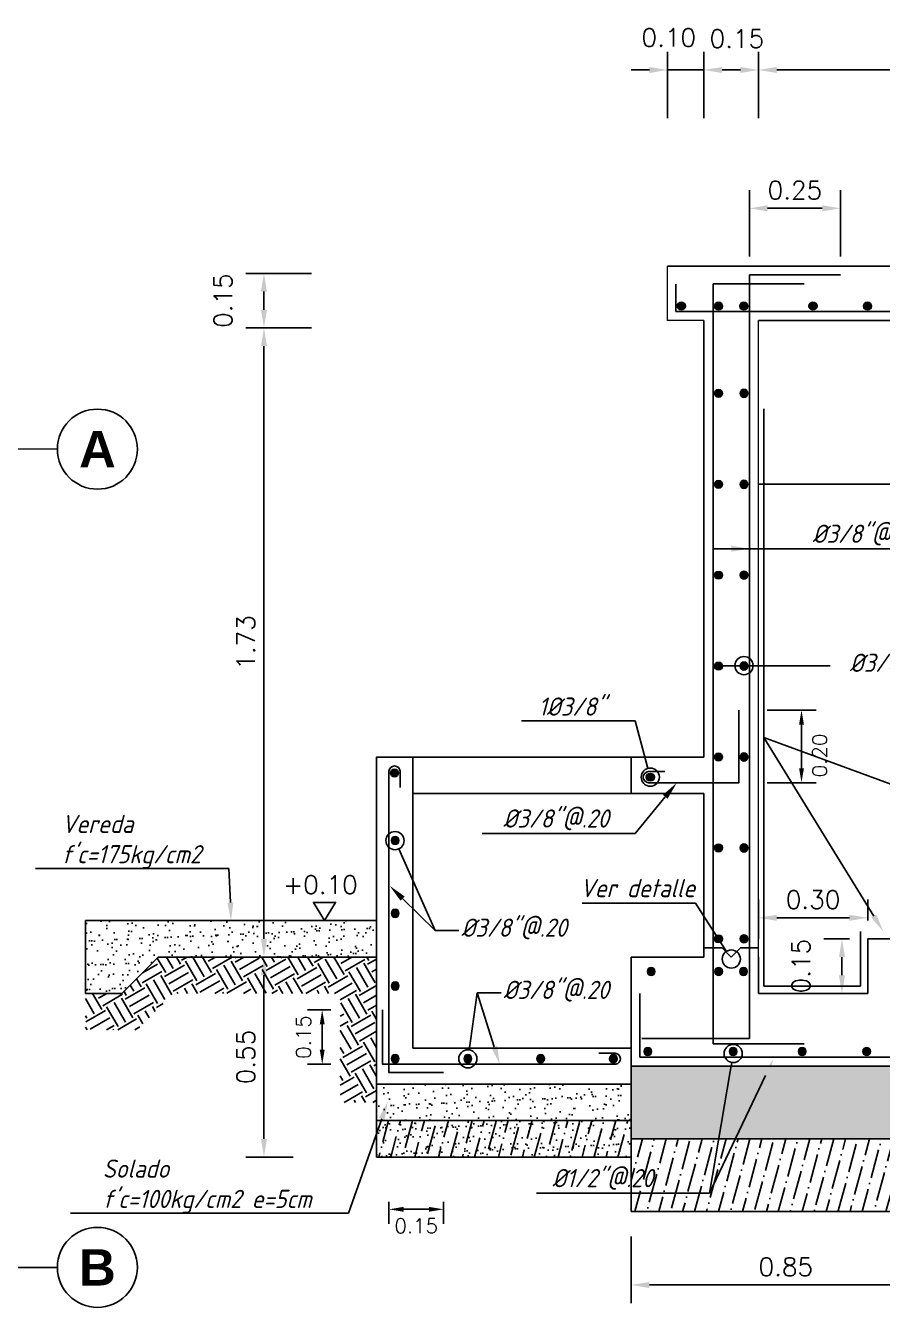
# Model space of a CAD drawing. Header units: metres. Extents: x -90 to 2507, y -28 to 972.
# Drawn here: x -75.897 to -73.542, y -6.727 to -3.203 of the extents above; entities that cross this region are included whole.
import ezdxf
from ezdxf import colors
from ezdxf.entities.mleader import LeaderData, LeaderLine
from ezdxf.enums import TextEntityAlignment as Align
from ezdxf.math import Vec2, Vec3

# ---------------------------------------------------------------- set-up
doc = ezdxf.new("R2010")
doc.units = ezdxf.units.M
for name, pattern in [('CENTER', [50.8, 31.75, -6.35, 6.35, -6.35]), ('CENTER2', [1.125, 0.75, -0.125, 0.125, -0.125]), ('HIDDEN', [9.525, 6.35, -3.175])]:
    doc.linetypes.add(name, pattern=pattern)
for name, color, linetype in [('A-NIVELES', 7, 'Continuous'), ('C-CASCO-01', 1, 'Continuous'), ('C-FIERRO-04', 4, 'Continuous'), ('G-achurado', 9, 'Continuous'), ('G-acotado', 8, 'Continuous'), ('G-ejes', 9, 'CENTER'), ('G-proyecciones', 2, 'HIDDEN'), ('G-textos-titulos', 4, 'Continuous')]:
    doc.layers.add(name, color=color, linetype=linetype)
for name, color, linetype, lineweight in [('C - GENERAL - EJES', 251, 'CENTER2', 5), ('C - SECCIONES - CASCOS', 10, 'Continuous', 15), ('C - SECCIONES - REFUERZOS', 8, 'Continuous', 20)]:
    doc.layers.add(name, color=color, linetype=linetype, lineweight=lineweight)
doc.styles.add('01COTAS', font='romans.shx')
doc.styles.add('100-TITULO', font='arialbd.ttf', dxfattribs={"height": 0.4})
doc.styles.add('PRISMA-TEXTOS-GENERALES', font='isocp.shx', dxfattribs={"oblique": 15})
doc.styles.add('ROMANS', font='romans.shx')
doc.dimstyles.new('DIM-20-PLANTA', dxfattribs={"dimscale": 0.02, "dimtxt": 2, "dimasz": 2, "dimexe": 2, "dimexo": 2, "dimgap": 1, "dimtad": 1, "dimzin": 1, "dimdsep": 46, "dimtxsty": '01COTAS', "dimcen": 25, "dimclrd": 9, "dimclre": 9, "dimclrt": 7, "dimadec": 0, "dimazin": 0, "dimtfac": 1, "dimtmove": 2, "dimatfit": 3, "dimfxl": 1, "dimtolj": 1, "dimtzin": 0, "dimarcsym": 0})
doc.dimstyles.new('DIM-25-PLANTA', dxfattribs={"dimscale": 0.025, "dimtxt": 2, "dimasz": 2, "dimexe": 2, "dimexo": 2, "dimgap": 1, "dimtad": 1, "dimzin": 1, "dimdsep": 46, "dimtxsty": '01COTAS', "dimcen": 25, "dimclrd": 256, "dimclre": 256, "dimclrt": 7, "dimadec": 0, "dimazin": 0, "dimtfac": 1, "dimtmove": 2, "dimatfit": 3, "dimfxl": 1, "dimtolj": 1, "dimtzin": 0, "dimarcsym": 0})

# ---------------------------------------------------------------- blocks, each defined once
blk = doc.blocks.new('*D349')
at = {"layer": 'Defpoints', "color": 0, "transparency": 16777216}
for p in [(-75.242, -5.7639), (-75.1114, -5.7639), (-75.1114, -6.3139)]:
    blk.add_point(p, dxfattribs=at)
at = {"layer": 'G-acotado', "lineweight": -2, "transparency": 16777216}
for p, q in [((-75.1614, -5.7639), (-75.292, -5.7639)), ((-75.242, -6.2639), (-75.242, -5.8139)), ((-75.1614, -6.3139), (-75.292, -6.3139))]:
    blk.add_line(p, q, dxfattribs=at)
at = {"layer": 'G-acotado', "transparency": 16777216}
for points in [[(-75.2504, -5.8139), (-75.2337, -5.8139), (-75.242, -5.7639)], [(-75.2504, -6.2639), (-75.2337, -6.2639), (-75.242, -6.3139)]]:
    blk.add_solid(points, dxfattribs=at)
at = {"layer": 'G-acotado', "color": 7, "transparency": 16777216, "insert": (-75.292, -6.0389), "char_height": 0.05, "attachment_point": 5, "rotation": 90, "style": '01COTAS'}
blk.add_mtext('\\A1;0.55', dxfattribs=at)
blk = doc.blocks.new('*D350')
at = {"layer": 'Defpoints', "color": 0, "transparency": 16777216}
for p in [(-75.242, -4.0339), (-75.0614, -4.0339), (-75.1114, -5.7639)]:
    blk.add_point(p, dxfattribs=at)
at = {"layer": 'G-acotado', "lineweight": -2, "transparency": 16777216}
for p, q in [((-75.1114, -4.0339), (-75.292, -4.0339)), ((-75.242, -5.7139), (-75.242, -4.0839)), ((-75.1614, -5.7639), (-75.292, -5.7639))]:
    blk.add_line(p, q, dxfattribs=at)
at = {"layer": 'G-acotado', "transparency": 16777216}
for points in [[(-75.2504, -4.0839), (-75.2337, -4.0839), (-75.242, -4.0339)], [(-75.2504, -5.7139), (-75.2337, -5.7139), (-75.242, -5.7639)]]:
    blk.add_solid(points, dxfattribs=at)
at = {"layer": 'G-acotado', "color": 7, "transparency": 16777216, "insert": (-75.292, -4.8989), "char_height": 0.05, "attachment_point": 5, "rotation": 90, "style": '01COTAS'}
blk.add_mtext('\\A1;1.73', dxfattribs=at)
blk = doc.blocks.new('*D351')
at = {"layer": 'Defpoints', "color": 0, "transparency": 16777216}
for p in [(-75.242, -3.8839), (-75.0614, -3.8839), (-75.0614, -4.0339)]:
    blk.add_point(p, dxfattribs=at)
at = {"layer": 'G-acotado', "lineweight": -2, "transparency": 16777216}
for p, q in [((-75.1114, -3.8839), (-75.292, -3.8839)), ((-75.242, -3.9839), (-75.242, -3.9339)), ((-75.1114, -4.0339), (-75.292, -4.0339))]:
    blk.add_line(p, q, dxfattribs=at)
at = {"layer": 'G-acotado', "transparency": 16777216}
for points in [[(-75.2504, -3.9339), (-75.2337, -3.9339), (-75.242, -3.8839)], [(-75.2504, -3.9839), (-75.2337, -3.9839), (-75.242, -4.0339)]]:
    blk.add_solid(points, dxfattribs=at)
at = {"layer": 'G-acotado', "color": 7, "transparency": 16777216, "insert": (-75.3545, -3.9589), "char_height": 0.05, "attachment_point": 5, "rotation": 90, "style": '01COTAS'}
blk.add_mtext('\\A1;0.15', dxfattribs=at)
blk = doc.blocks.new('PUNTO FIERRO')
at = {"layer": 'C - SECCIONES - REFUERZOS', "const_width": 0.0125}
blk.add_lwpolyline([(-0.00625, 0, 1), (0.00625, 0, 1)], format="xyb", close=True, dxfattribs=at)
at = {"layer": 'C - SECCIONES - REFUERZOS'}
blk.add_circle((0, 0), 0.0125, dxfattribs=at)
blk = doc.blocks.new('*D359')
at = {"layer": 'Defpoints', "color": 0, "transparency": 16777216}
for p in [(-74.2324, -6.482), (-73.3824, -6.482), (-73.3824, -6.6657)]:
    blk.add_point(p, dxfattribs=at)
at = {"layer": 'G-acotado', "lineweight": -2, "transparency": 16777216}
for p, q in [((-74.2324, -6.532), (-74.2324, -6.7157)), ((-73.3824, -6.532), (-73.3824, -6.7157)), ((-74.1824, -6.6657), (-73.4324, -6.6657))]:
    blk.add_line(p, q, dxfattribs=at)
at = {"layer": 'G-acotado', "transparency": 16777216}
for points in [[(-74.1824, -6.6574), (-74.1824, -6.6741), (-74.2324, -6.6657)], [(-73.4324, -6.6574), (-73.4324, -6.6741), (-73.3824, -6.6657)]]:
    blk.add_solid(points, dxfattribs=at)
at = {"layer": 'G-acotado', "color": 7, "transparency": 16777216, "insert": (-73.8074, -6.6157), "char_height": 0.05, "attachment_point": 5, "style": '01COTAS'}
blk.add_mtext('\\A1;0.85', dxfattribs=at)
blk = doc.blocks.new('_DotBlank')
at = {"color": 0, "linetype": 'ByBlock', "lineweight": -2}
blk.add_line((-0.5, 0), (-1, 0), dxfattribs=at)
blk.add_circle((0, 0), 0.5, dxfattribs=at)
blk = doc.blocks.new('*D565')
at = {"layer": 'Defpoints', "color": 0, "transparency": 16777216}
for p in [(-73.6574, -3.705), (-73.9074, -3.8877), (-73.6574, -3.8877)]:
    blk.add_point(p, dxfattribs=at)
at = {"layer": 'G-acotado', "lineweight": -2, "transparency": 16777216}
for p, q in [((-73.9074, -3.8377), (-73.9074, -3.655)), ((-73.6574, -3.8377), (-73.6574, -3.655)), ((-73.8574, -3.705), (-73.7074, -3.705))]:
    blk.add_line(p, q, dxfattribs=at)
at = {"layer": 'G-acotado', "transparency": 16777216}
for points in [[(-73.8574, -3.6967), (-73.8574, -3.7134), (-73.9074, -3.705)], [(-73.7074, -3.6967), (-73.7074, -3.7134), (-73.6574, -3.705)]]:
    blk.add_solid(points, dxfattribs=at)
at = {"layer": 'G-acotado', "color": 7, "transparency": 16777216, "insert": (-73.7824, -3.655), "char_height": 0.05, "attachment_point": 5, "style": '01COTAS'}
blk.add_mtext('\\A1;0.25', dxfattribs=at)
blk = doc.blocks.new('*D374')
at = {"layer": 'Defpoints', "color": 0, "transparency": 16777216}
for p in [(-71.7824, -3.3246), (-73.8824, -3.5073), (-71.7824, -3.5073)]:
    blk.add_point(p, dxfattribs=at)
at = {"layer": 'G-acotado', "lineweight": -2, "transparency": 16777216}
for p, q in [((-73.8824, -3.4573), (-73.8824, -3.2746)), ((-71.7824, -3.4573), (-71.7824, -3.2746)), ((-73.8324, -3.3246), (-71.8324, -3.3246))]:
    blk.add_line(p, q, dxfattribs=at)
at = {"layer": 'G-acotado', "transparency": 16777216}
for points in [[(-73.8324, -3.3163), (-73.8324, -3.333), (-73.8824, -3.3246)], [(-71.8324, -3.3163), (-71.8324, -3.333), (-71.7824, -3.3246)]]:
    blk.add_solid(points, dxfattribs=at)
at = {"layer": 'G-acotado', "color": 7, "transparency": 16777216, "insert": (-72.8324, -3.2746), "char_height": 0.05, "attachment_point": 5, "style": '01COTAS'}
blk.add_mtext('\\A1;2.10', dxfattribs=at)
blk = doc.blocks.new('*D375')
at = {"layer": 'Defpoints', "color": 0, "transparency": 16777216}
for p in [(-73.8824, -3.3246), (-74.0324, -3.5073), (-73.8824, -3.5073)]:
    blk.add_point(p, dxfattribs=at)
at = {"layer": 'G-acotado', "lineweight": -2, "transparency": 16777216}
for p, q in [((-74.0324, -3.4573), (-74.0324, -3.2746)), ((-73.8824, -3.4573), (-73.8824, -3.2746)), ((-73.9824, -3.3246), (-73.9324, -3.3246))]:
    blk.add_line(p, q, dxfattribs=at)
at = {"layer": 'G-acotado', "transparency": 16777216}
for points in [[(-73.9824, -3.3163), (-73.9824, -3.333), (-74.0324, -3.3246)], [(-73.9324, -3.3163), (-73.9324, -3.333), (-73.8824, -3.3246)]]:
    blk.add_solid(points, dxfattribs=at)
at = {"layer": 'G-acotado', "color": 7, "transparency": 16777216, "insert": (-73.942, -3.2386), "char_height": 0.05, "attachment_point": 5, "style": '01COTAS'}
blk.add_mtext('\\A1;0.15', dxfattribs=at)
blk = doc.blocks.new('*D376')
at = {"layer": 'Defpoints', "color": 0, "transparency": 16777216}
for p in [(-74.0324, -3.3246), (-74.1324, -3.5073), (-74.0324, -3.5073)]:
    blk.add_point(p, dxfattribs=at)
at = {"layer": 'G-acotado', "lineweight": -2, "transparency": 16777216}
for p, q in [((-74.1324, -3.4573), (-74.1324, -3.2746)), ((-74.0324, -3.4573), (-74.0324, -3.2746)), ((-74.1824, -3.3246), (-74.2324, -3.3246)), ((-74.1324, -3.3246), (-74.0324, -3.3246)), ((-73.9824, -3.3246), (-73.9324, -3.3246))]:
    blk.add_line(p, q, dxfattribs=at)
at = {"layer": 'G-acotado', "transparency": 16777216}
for points in [[(-74.1824, -3.3163), (-74.1824, -3.333), (-74.1324, -3.3246)], [(-73.9824, -3.3163), (-73.9824, -3.333), (-74.0324, -3.3246)]]:
    blk.add_solid(points, dxfattribs=at)
at = {"layer": 'G-acotado', "color": 7, "transparency": 16777216, "insert": (-74.1291, -3.2355), "char_height": 0.05, "attachment_point": 5, "style": '01COTAS'}
blk.add_mtext('\\A1;0.10', dxfattribs=at)
blk = doc.blocks.new('ARTIGAL EST E01E35 160414 MUROS REVISADOS$0$PUNTO FIERRO')
at = {"layer": 'C - SECCIONES - REFUERZOS', "const_width": 0.0125}
blk.add_lwpolyline([(-0.00625, 0, 1), (0.00625, 0, 1)], format="xyb", close=True, dxfattribs=at)
at = {"layer": 'C - SECCIONES - REFUERZOS'}
blk.add_circle((0, 0), 0.0125, dxfattribs=at)
blk = doc.blocks.new('REFUERZO')
at = {"layer": 'C - SECCIONES - REFUERZOS'}
blk.add_circle((-120.1774, -135.1279), 0.0112, dxfattribs=at)
at = {"layer": 'C - SECCIONES - REFUERZOS', "xscale": 0.900000000372529, "yscale": 0.900000000372529, "zscale": 0.900000000372529, "rotation": 180}
blk.add_blockref('ARTIGAL EST E01E35 160414 MUROS REVISADOS$0$PUNTO FIERRO', (-120.1774, -135.1279), dxfattribs=at)
blk = doc.blocks.new('*D354')
at = {"layer": 'Defpoints', "color": 0, "transparency": 16777216}
for p in [(-73.6531, -5.7139), (-73.5824, -5.7139), (-73.5824, -5.8639)]:
    blk.add_point(p, dxfattribs=at)
at = {"layer": 'G-acotado', "lineweight": -2, "transparency": 16777216}
for p, q in [((-73.6324, -5.7139), (-73.7031, -5.7139)), ((-73.6531, -5.8139), (-73.6531, -5.7639)), ((-73.6324, -5.8639), (-73.7031, -5.8639))]:
    blk.add_line(p, q, dxfattribs=at)
at = {"layer": 'G-acotado', "transparency": 16777216}
for points in [[(-73.6614, -5.7639), (-73.6447, -5.7639), (-73.6531, -5.7139)], [(-73.6614, -5.8139), (-73.6447, -5.8139), (-73.6531, -5.8639)]]:
    blk.add_solid(points, dxfattribs=at)
at = {"layer": 'G-acotado', "color": 7, "transparency": 16777216, "insert": (-73.7656, -5.7889), "char_height": 0.05, "attachment_point": 5, "rotation": 90, "style": '01COTAS'}
blk.add_mtext('\\A1;0.15', dxfattribs=at)
blk = doc.blocks.new('*D355')
at = {"layer": 'Defpoints', "color": 0, "transparency": 16777216}
for p in [(-73.8824, -5.6561), (-73.5824, -5.7139), (-73.8824, -5.7639)]:
    blk.add_point(p, dxfattribs=at)
at = {"layer": 'G-acotado', "lineweight": -2, "transparency": 16777216}
for p, q in [((-73.8824, -5.7139), (-73.8824, -5.6061)), ((-73.5824, -5.6639), (-73.5824, -5.6061)), ((-73.6324, -5.6561), (-73.8324, -5.6561))]:
    blk.add_line(p, q, dxfattribs=at)
at = {"layer": 'G-acotado', "transparency": 16777216}
for points in [[(-73.8324, -5.6478), (-73.8324, -5.6644), (-73.8824, -5.6561)], [(-73.6324, -5.6478), (-73.6324, -5.6644), (-73.5824, -5.6561)]]:
    blk.add_solid(points, dxfattribs=at)
at = {"layer": 'G-acotado', "color": 7, "transparency": 16777216, "insert": (-73.7324, -5.6061), "char_height": 0.05, "attachment_point": 5, "style": '01COTAS'}
blk.add_mtext('\\A1;0.30', dxfattribs=at)
blk = doc.blocks.new('eje-vertical')
at = {"linetype": 'Continuous'}
blk.add_circle((-4.4, 0), 4.4, dxfattribs=at)
at = {"layer": 'G-textos-titulos', "style": '100-TITULO'}
blk.add_attdef('EJE', text='', height=4, dxfattribs=at).set_placement((-4.4, 0), align=Align.MIDDLE)
blk = doc.blocks.new('NIVEL-CORTE')
at = {"color": 1}
blk.add_line((-4.79, 0), (4.79, 0), dxfattribs=at)
blk.add_lwpolyline([(0, 0), (-1.22, 2.01), (1.22, 2.01), (0, 0)])
at = {"style": 'ROMANS'}
blk.add_attdef('+1.50', text='', height=2, dxfattribs=at).set_placement((-0.45, 2.95), align=Align.CENTER)
blk = doc.blocks.new('*D450')
at = {"color": 9, "lineweight": -2, "transparency": 16777216}
for p, q in [((-75.0583, -5.9089), (-75.1219, -5.9089)), ((-75.0819, -5.9489), (-75.0819, -6.0189)), ((-75.0583, -6.0589), (-75.1219, -6.0589))]:
    blk.add_line(p, q, dxfattribs=at)
at = {"color": 9, "transparency": 16777216}
for points in [[(-75.0886, -5.9489), (-75.0752, -5.9489), (-75.0819, -5.9089)], [(-75.0886, -6.0189), (-75.0752, -6.0189), (-75.0819, -6.0589)]]:
    blk.add_solid(points, dxfattribs=at)
at = {"layer": 'Defpoints', "color": 0, "transparency": 16777216}
for p in [(-75.0183, -5.9089), (-75.0819, -6.0589), (-75.0183, -6.0589)]:
    blk.add_point(p, dxfattribs=at)
at = {"color": 7, "transparency": 16777216, "insert": (-75.1333, -5.9839), "char_height": 0.04, "attachment_point": 5, "rotation": 90, "style": '01COTAS'}
blk.add_mtext('\\A1;0.15', dxfattribs=at)
blk = doc.blocks.new('*D451')
at = {"color": 9, "lineweight": -2, "transparency": 16777216}
for p, q in [((-74.8984, -6.4374), (-74.8984, -6.4977)), ((-74.7484, -6.4374), (-74.7484, -6.4977)), ((-74.8584, -6.4577), (-74.7884, -6.4577))]:
    blk.add_line(p, q, dxfattribs=at)
at = {"color": 9, "transparency": 16777216}
for points in [[(-74.8584, -6.451), (-74.8584, -6.4643), (-74.8984, -6.4577)], [(-74.7884, -6.451), (-74.7884, -6.4643), (-74.7484, -6.4577)]]:
    blk.add_solid(points, dxfattribs=at)
at = {"layer": 'Defpoints', "color": 0, "transparency": 16777216}
for p in [(-74.8984, -6.3974), (-74.7484, -6.3974), (-74.7484, -6.4577)]:
    blk.add_point(p, dxfattribs=at)
at = {"color": 7, "transparency": 16777216, "insert": (-74.8234, -6.5032), "char_height": 0.04, "attachment_point": 5, "style": '01COTAS'}
blk.add_mtext('\\A1;0.15', dxfattribs=at)
blk = doc.blocks.new('*D456')
at = {"color": 9, "lineweight": -2, "transparency": 16777216}
for p, q in [((-73.8591, -5.0847), (-73.7243, -5.0847)), ((-73.7643, -5.1247), (-73.7643, -5.2447)), ((-73.8591, -5.2847), (-73.7243, -5.2847))]:
    blk.add_line(p, q, dxfattribs=at)
at = {"color": 9, "transparency": 16777216}
for points in [[(-73.7709, -5.1247), (-73.7576, -5.1247), (-73.7643, -5.0847)], [(-73.7709, -5.2447), (-73.7576, -5.2447), (-73.7643, -5.2847)]]:
    blk.add_solid(points, dxfattribs=at)
at = {"layer": 'Defpoints', "color": 0, "transparency": 16777216}
for p in [(-73.8991, -5.0847), (-73.8991, -5.2847), (-73.7643, -5.2847)]:
    blk.add_point(p, dxfattribs=at)
at = {"color": 7, "transparency": 16777216, "insert": (-73.7143, -5.2097), "char_height": 0.04, "attachment_point": 5, "rotation": 90, "style": '01COTAS'}
blk.add_mtext('\\A1;0.20', dxfattribs=at)

msp = doc.modelspace()

# ---------------------------------------------------------------- hatches: boundary and pattern name
at = {"layer": 'G-achurado'}
h = msp.add_hatch(dxfattribs=at)
h.set_pattern_fill('AR-SAND', color=256, scale=0.025, angle=45)
h.set_pattern_definition([(82.5, (11.19729, 2.11734), (-0.03517533, 0.032948178), [0, -0.038, 0, -0.0425, 0, -0.040625]), (52.5, (11.19729, 2.11734), (-0.01860344, 0.081174493), [0, -0.0205, 0, -0.03425, 0, -0.013125]), (12.5, (11.175546, 2.095596), (0.054950732, 0.05515081), [0, -0.0125, 0, -0.045, 0, -0.05875]), (2.5, (11.175546, 2.095596), (0.037626054, 0.06865657), [0, -0.00625, 0, -0.0295, 0, -0.03375])])
h.paths.add_polyline_path([(-74.9324, -5.6639), (-75.7324, -5.6639), (-75.7324, -5.8639), (-75.6324, -5.8639), (-75.5324, -5.7639), (-74.9324, -5.7639)])
h = msp.add_hatch(dxfattribs=at)
h.set_pattern_fill('EARTH', color=256, scale=0.25, angle=30)
h.set_pattern_definition([(30, (11.19729, 2.11734), (0.022876588, 0.085376588), [0.0625, -0.0625]), (30, (11.18557, 2.13764), (0.022876588, 0.085376588), [0.0625, -0.0625]), (30, (11.17385, 2.157935), (0.022876588, 0.085376588), [0.0625, -0.0625]), (120, (11.17671, 2.168607), (-0.085376588, 0.022876588), [0.0625, -0.0625]), (120, (11.19701, 2.180325), (-0.085376588, 0.022876588), [0.0625, -0.0625]), (120, (11.217306, 2.192044), (-0.085376588, 0.022876588), [0.0625, -0.0625])])
h.paths.add_polyline_path([(-74.9324, -6.1639), (-74.9324, -5.7639), (-75.5324, -5.7639), (-75.6324, -5.8639), (-75.7324, -5.8639), (-75.7324, -5.9639), (-75.591, -5.9639), (-75.491, -5.8639), (-75.0324, -5.8639), (-75.0324, -6.1639)])
h = msp.add_hatch(dxfattribs=at)
h.set_pattern_fill('AR-SAND', color=256, scale=0.025, angle=45)
h.set_pattern_definition([(82.5, (11.226564, 2.26734), (-0.03517533, 0.032948178), [0, -0.038, 0, -0.0425, 0, -0.040625]), (52.5, (11.226564, 2.26734), (-0.01860344, 0.081174493), [0, -0.0205, 0, -0.03425, 0, -0.013125]), (12.5, (11.20482, 2.245596), (0.054950732, 0.05515081), [0, -0.0125, 0, -0.045, 0, -0.05875]), (2.5, (11.20482, 2.245596), (0.037626054, 0.06865657), [0, -0.00625, 0, -0.0295, 0, -0.03375])])
h.paths.add_polyline_path([(-71.4324, -6.0639), (-71.9117, -6.0639), (-72.1118, -5.8639), (-73.2034, -5.8639), (-73.4032, -6.0639), (-74.2324, -6.0639), (-74.2325, -6.2639), (-73.3823, -6.2639), (-73.1826, -6.0639), (-72.1325, -6.0639), (-71.9324, -6.2639), (-71.4324, -6.2639)])
h = msp.add_hatch(dxfattribs=at)
h.set_pattern_fill('ANSI36', color=256, scale=0.01, angle=30)
h.set_pattern_definition([(75, (0, -0.2), (-0.016287512, 0.061886758), [0.079375, -0.015875, 0, -0.015875])])
h.paths.add_polyline_path([(-71.4324, -6.2639), (-71.9324, -6.2639), (-72.1325, -6.0639), (-73.1826, -6.0639), (-73.3824, -6.2639), (-74.2324, -6.2639), (-74.2326, -6.4639), (-73.3824, -6.4639), (-73.1826, -6.2639), (-72.1325, -6.2639), (-71.9324, -6.4639), (-71.4324, -6.4639)])
h = msp.add_hatch(dxfattribs=at)
h.set_pattern_fill('AR-SAND', color=256, scale=0.025, angle=45)
h.set_pattern_definition([(82.5, (0, 0), (-0.03517533, 0.032948178), [0, -0.038, 0, -0.0425, 0, -0.040625]), (52.5, (0, 0), (-0.01860344, 0.081174493), [0, -0.0205, 0, -0.03425, 0, -0.013125]), (12.5, (-0.021744, -0.021744), (0.054950732, 0.05515081), [0, -0.0125, 0, -0.045, 0, -0.05875]), (2.5, (-0.021744, -0.021744), (0.037626054, 0.06865657), [0, -0.00625, 0, -0.0295, 0, -0.03375])])
h.paths.add_polyline_path([(-74.9324, -6.1139), (-74.2324, -6.1139), (-74.2323, -6.3139), (-74.9323, -6.3139)])
h = msp.add_hatch(dxfattribs=at)
h.set_pattern_fill('ANSI36', color=256, scale=0.01, angle=30)
h.paths.add_polyline_path([(-74.9323, -6.2139), (-74.2323, -6.2139), (-74.2323, -6.3139), (-74.9323, -6.3139)])

# ---------------------------------------------------------------- linework, layer by layer
at = {"layer": 'C - GENERAL - EJES', "ltscale": 0.75}
msp.add_line((-75.8098, -4.3673), (-80.4379, -4.3673), dxfattribs=at)
at = {"layer": 'C - SECCIONES - CASCOS'}
for points in [[(-74.0324, -4.0139), (-74.1324, -4.0139), (-74.1324, -3.8639), (-74.1324, -3.8639)], [(-73.8824, -5.7639), (-73.8824, -5.7639), (-73.8824, -4.0139)]]:
    msp.add_lwpolyline(points, dxfattribs=at)
at = {"layer": 'C-CASCO-01'}
for p, q in [((-74.1324, -3.8639), (-71.5324, -3.8639)), ((-74.0324, -4.0139), (-74.0324, -5.2139)), ((-71.7824, -4.0139), (-73.8824, -4.0139)), ((-73.8824, -4.4639), (-73.2271, -4.4639)), ((-74.0324, -5.3139), (-74.0324, -5.7639)), ((-74.2324, -5.7639), (-74.2324, -6.4639)), ((-74.2324, -5.7639), (-74.0324, -5.7639))]:
    msp.add_line(p, q, dxfattribs=at)
for points in [[(-71.7824, -4.0139), (-71.7824, -4.0139), (-71.7824, -5.7139), (-73.5824, -5.7139), (-73.5824, -5.8639), (-73.8824, -5.8639), (-73.8824, -5.7639)], [(-74.2326, -6.1139), (-74.9324, -6.1139), (-74.9324, -5.2139), (-74.8324, -5.2139), (-74.8324, -6.0142), (-74.2326, -6.0142)], [(-74.0324, -5.2139), (-74.2324, -5.2139), (-74.2324, -5.3139), (-74.0324, -5.3139)], [(-71.4324, -6.0639), (-71.9117, -6.0639), (-72.1118, -5.8639), (-73.2034, -5.8639), (-73.4032, -6.0639), (-74.2324, -6.0639)], [(-71.4324, -6.2639), (-71.9324, -6.2639), (-72.1325, -6.0639), (-73.1826, -6.0639), (-73.3824, -6.2639), (-74.2324, -6.2639)], [(-71.4324, -6.4639), (-71.9324, -6.4639), (-72.1325, -6.2639), (-73.1826, -6.2639), (-73.3824, -6.4639), (-74.2324, -6.4639)]]:
    msp.add_lwpolyline(points, dxfattribs=at)
for points in [[(-74.9324, -5.6639), (-75.7324, -5.6639), (-75.7324, -5.8639), (-75.6324, -5.8639), (-75.5324, -5.7639), (-74.9324, -5.7639)], [(-74.9324, -6.1139), (-74.2324, -6.1139), (-74.2323, -6.3139), (-74.9323, -6.3139)], [(-74.9323, -6.2139), (-74.2323, -6.2139), (-74.2323, -6.3139), (-74.9323, -6.3139)]]:
    msp.add_lwpolyline(points, close=True, dxfattribs=at)
at = {"layer": 'C-FIERRO-04'}
for p, q in [((-73.9074, -3.8877), (-73.6574, -3.8877)), ((-74.1094, -3.9139), (-74.1094, -3.9889)), ((-74.0074, -3.9127), (-74.0074, -6.0025)), ((-74.0074, -3.9127), (-73.7574, -3.9127)), ((-74.1094, -3.9889), (-71.5554, -3.9889)), ((-74.2084, -6.0389), (-74.2084, -5.864)), ((-74.0074, -6.0025), (-73.7574, -6.0025))]:
    msp.add_line(p, q, dxfattribs=at)
for points in [[(-74.2032, -5.9878), (-73.9074, -5.9878), (-73.9074, -3.8877)], [(-74.1852, -5.2847), (-73.9363, -5.2847), (-73.9363, -5.0847)], [(-74.1852, -5.2847), (-73.9363, -5.2847), (-73.9363, -5.0847)], [(-74.8984, -5.2529), (-74.8984, -6.0811), (-74.7484, -6.0811)], [(-74.8678, -5.2978), (-74.8678, -5.2529)], [(-74.1403, -5.254), (-74.1852, -5.254)], [(-74.1403, -5.254), (-74.1852, -5.254)], [(-72.9599, -5.7278), (-73.1096, -5.7278), (-73.4208, -6.0389), (-74.2084, -6.0389)], [(-74.9159, -5.9089), (-74.9159, -6.0589), (-74.2748, -6.0589)], [(-74.3212, -6.0284), (-74.2763, -6.0284)]]:
    msp.add_lwpolyline(points, dxfattribs=at)
for centre, start, end in [((-74.8831, -5.254), 3.9205, 176.0795), ((-74.1841, -5.2693), 93.9205, 266.0795), ((-74.1841, -5.2693), 93.9205, 266.0795), ((-74.2774, -6.0437), 279.3727, 86.0795)]:
    msp.add_arc(centre, 0.0154, start, end, dxfattribs=at)
at = {"layer": 'G-acotado'}
msp.add_line((-75.8098, -6.6173), (-80.4379, -6.6173), dxfattribs=at)
at = {"layer": 'G-proyecciones', "linetype": 'HIDDEN', "ltscale": 0.25}
for p, q in [((-74.8324, -5.2139), (-74.2324, -5.2139)), ((-74.2324, -5.3139), (-74.8324, -5.3139))]:
    msp.add_line(p, q, dxfattribs=at)
for points in [[(-71.8024, -4.0139), (-71.8024, -5.6939), (-73.6024, -5.6939), (-73.6024, -5.8439), (-73.8674, -5.8439), (-73.8674, -4.0139)], [(-74.0324, -5.7389), (-73.9824, -5.7389), (-73.9574, -5.7639), (-73.9574, -5.7639), (-73.9324, -5.7389), (-73.8824, -5.7389)]]:
    msp.add_lwpolyline(points, dxfattribs=at)

# ---------------------------------------------------------------- block references
at = {"layer": 'A-NIVELES', "xscale": 0.025, "yscale": 0.025, "zscale": 0.025}
msp.add_blockref('NIVEL-CORTE', (-75.0757, -5.6639), dxfattribs=at).add_auto_attribs({'+1.50': '+0.10'})
at = {"layer": 'C - SECCIONES - REFUERZOS', "yscale": 0.900000000372529, "zscale": 0.900000000372529}
for p, xscale, rotation in [((-74.0948, -3.9739), 0.900000000372529, 90.00000000000001), ((-73.9924, -3.9739), 0.900000000372529, 90.00000000000001), ((-73.9228, -3.9739), 0.900000000372529, 90.00000000000001), ((-73.7328, -3.9739), 0.900000000372529, 90.00000000000001), ((-73.5828, -3.9739), 0.900000000372529, 90.00000000000001), ((-73.9924, -4.2139), 0.900000000372529, 90.00000000000001), ((-73.9224, -4.2139), -0.900000000372529, 270), ((-73.9924, -4.4639), 0.900000000372529, 90.00000000000001), ((-73.9224, -4.4639), -0.900000000372529, 270), ((-73.9924, -4.7139), 0.900000000372529, 90.00000000000001), ((-73.9224, -4.7139), -0.900000000372529, 270), ((-73.9924, -4.9639), 0.900000000372529, 90.00000000000001), ((-73.9224, -4.9639), -0.900000000372529, 270), ((-73.9224, -5.2139), -0.900000000372529, 270), ((-74.1801, -5.2693), 0.900000000372529, 90.00000000000001), ((-74.1801, -5.2693), 0.900000000372529, 90.00000000000001), ((-73.9924, -5.4639), 0.900000000372529, 90.00000000000001), ((-73.9224, -5.4639), -0.900000000372529, 270), ((-73.9924, -5.7139), 0.900000000372529, 90.00000000000001), ((-73.9224, -5.7139), -0.900000000372529, 270), ((-74.2814, -6.0437), -0.900000000372529, 270)]:
    msp.add_blockref('PUNTO FIERRO', p, dxfattribs=dict(at, xscale=xscale, rotation=rotation))
at = {"layer": 'C - SECCIONES - REFUERZOS', "xscale": 0.900000000372529, "yscale": 0.900000000372529, "zscale": 0.900000000372529}
msp.add_blockref('PUNTO FIERRO', (-74.8831, -5.258), dxfattribs=at)
at = {"layer": 'C - SECCIONES - REFUERZOS', "xscale": -1}
for p in [(-195.0588, 129.6843), (-195.0588, 129.4843), (-194.3551, 129.3243), (-194.1695, 129.3243), (-194.1013, 129.3243), (-195.0588, 129.2843), (-194.364, 129.1042), (-194.1294, 129.1042), (-193.94, 129.1042), (-193.7625, 129.1042), (-195.0588, 129.0843), (-194.8588, 129.0843), (-194.6588, 129.0843), (-194.4588, 129.0843)]:
    msp.add_blockref('REFUERZO', p, dxfattribs=at)
at = {"layer": 'C-CASCO-01', "xscale": 0.900000000372529, "yscale": 0.900000000372529, "zscale": 0.900000000372529, "rotation": 90.00000000000001}
msp.add_blockref('PUNTO FIERRO', (-73.9924, -5.2139), dxfattribs=at)
at = {"layer": 'G-ejes'}
ref = msp.add_blockref('eje-vertical', (-75.5898, -4.3673), dxfattribs=dict(at, xscale=0.02500000000009095, yscale=0.02500000000009095, zscale=0.02500000000009095))
ref.add_attrib('EJE', 'A', dxfattribs={"layer": '0', "color": 4, "height": 0.1, "style": '100-TITULO'}).set_placement((-75.6998, -4.3673), align=Align.MIDDLE)
ref = msp.add_blockref('eje-vertical', (-75.5898, -6.6173), dxfattribs=dict(at, xscale=0.02500000000009095, yscale=0.02500000000009095, zscale=0.02500000000009095))
ref.add_attrib('EJE', 'B', dxfattribs={"layer": '0', "color": 4, "height": 0.1, "style": '100-TITULO'}).set_placement((-75.6998, -6.6173), align=Align.MIDDLE)

# ---------------------------------------------------------------- texts
at = {"layer": 'G-acotado', "char_height": 0.05, "attachment_point": 1, "style": 'PRISMA-TEXTOS-GENERALES'}
for s, insert in [('\\A1;{\\C1;1%%C3/8"}', (-74.4874, -5.0502)), ('\\A1;{\\C1;Ver detalle}', (-74.3731, -5.5494))]:
    msp.add_mtext(s, dxfattribs=dict(at, insert=insert))

# ---------------------------------------------------------------- dimensions: what is measured, and where the dimension line sits
for base, p1, p2, picture, middle in [((-73.7643, -5.2847), (-73.8991, -5.0847), (-73.8991, -5.2847), '*D456', (-73.7143, -5.2097)), ((-75.0819, -6.0589), (-75.0183, -5.9089), (-75.0183, -6.0589), '*D450', (-75.1333, -5.9839))]:
    dim = msp.add_linear_dim(base=base, p1=p1, p2=p2, angle=90, dimstyle='DIM-20-PLANTA')
    dim.commit()
    dim.dimension.update_dxf_attribs({"geometry": picture, "text_midpoint": middle, "dimtype": 160})
dim = msp.add_linear_dim(base=(-74.7484, -6.4577), p1=(-74.8984, -6.3974), p2=(-74.7484, -6.3974), dimstyle='DIM-20-PLANTA')
dim.commit()
dim.dimension.update_dxf_attribs({"geometry": '*D451', "text_midpoint": (-74.8234, -6.5032), "dimtype": 160})
at = {"layer": 'G-acotado'}
for base, p1, p2, picture, middle in [((-74.0324, -3.3246), (-74.1324, -3.5073), (-74.0324, -3.5073), '*D376', (-74.1291, -3.2355)), ((-73.8824, -3.3246), (-74.0324, -3.5073), (-73.8824, -3.5073), '*D375', (-73.942, -3.2386))]:
    dim = msp.add_linear_dim(base=base, p1=p1, p2=p2, dimstyle='DIM-25-PLANTA', dxfattribs=at)
    dim.commit()
    dim.dimension.update_dxf_attribs({"geometry": picture, "text_midpoint": middle, "dimtype": 160})
for base, p1, p2, picture, middle in [((-71.7824, -3.3246), (-73.8824, -3.5073), (-71.7824, -3.5073), '*D374', (-72.8324, -3.2746)), ((-73.6574, -3.705), (-73.9074, -3.8877), (-73.6574, -3.8877), '*D565', (-73.7824, -3.655)), ((-73.8824, -5.6561), (-73.5824, -5.7139), (-73.8824, -5.7639), '*D355', (-73.7324, -5.6061)), ((-73.3824, -6.6657), (-74.2324, -6.482), (-73.3824, -6.482), '*D359', (-73.8074, -6.6157))]:
    dim = msp.add_linear_dim(base=base, p1=p1, p2=p2, dimstyle='DIM-25-PLANTA', dxfattribs=at)
    dim.commit()
    dim.dimension.update_dxf_attribs({"geometry": picture, "text_midpoint": middle})
for base, p1, p2, picture, middle in [((-75.242, -3.8839), (-75.0614, -4.0339), (-75.0614, -3.8839), '*D351', (-75.3545, -3.9589)), ((-75.242, -4.0339), (-75.1114, -5.7639), (-75.0614, -4.0339), '*D350', (-75.292, -4.8989)), ((-73.6531, -5.7139), (-73.5824, -5.8639), (-73.5824, -5.7139), '*D354', (-73.7656, -5.7889)), ((-75.242, -5.7639), (-75.1114, -6.3139), (-75.1114, -5.7639), '*D349', (-75.292, -6.0389))]:
    dim = msp.add_linear_dim(base=base, p1=p1, p2=p2, angle=90, dimstyle='DIM-25-PLANTA', dxfattribs=at)
    dim.commit()
    dim.dimension.update_dxf_attribs({"geometry": picture, "text_midpoint": middle})

# ---------------------------------------------------------------- leaders
ml = msp.add_multileader_mtext('Standard', dxfattribs=at)
ml.set_content('\\A1;{\\C1;%%C3/8"@.25}', color=256, style='PRISMA-TEXTOS-GENERALES')
ml.set_leader_properties(color=256, linetype='ByLayer', lineweight=-1)
ml.build(insert=Vec2(0, 0))
ml.multileader.update_dxf_attribs({"text_left_attachment_type": 5, "text_right_attachment_type": 5, "dogleg_length": 0.05, "arrow_head_size": 0.05})
ctx = ml.context
ctx.base_point, ctx.char_height, ctx.arrow_head_size, ctx.landing_gap_size, ctx.plane_origin = Vec3(-73.7677, -4.6411), 0.05, 0.05, 0.0333, Vec3(-73.9239, -4.7221)
ctx.left_attachment, ctx.right_attachment = 5, 5
notes = []
notes.append((ctx, [(0, (1, 1, 0), (-73.7844, -4.6411), (1, 0), 0.0167, [(1, [(-73.9074, -4.6411), (-74.0074, -4.6411)], 0, [])])]))
ctx.mtext.insert, ctx.mtext.flow_direction = Vec3(-73.7344, -4.575), 5
ml = msp.add_multileader_mtext('Standard', dxfattribs=at)
ml.set_content('\\A1;{\\C1;%%C3/8"@.25}', color=256, style='PRISMA-TEXTOS-GENERALES')
ml.set_leader_properties(color=256, linetype='ByLayer', lineweight=-1)
ml.set_arrow_properties(name='DOTBLANK')
ml.build(insert=Vec2(0, 0))
ml.multileader.update_dxf_attribs({"text_right_attachment_type": 5, "dogleg_length": 0.098, "arrow_head_size": 0.05})
ctx = ml.context
ctx.base_point, ctx.char_height, ctx.arrow_head_size, ctx.landing_gap_size, ctx.plane_origin = Vec3(-73.6855, -4.9629), 0.05, 0.05, 0.0333, Vec3(-73.923, -5.5899)
ctx.right_attachment, ctx.text_align_type = 5, 2
notes.append((ctx, [(0, (1, 1, 0), (-73.7835, -4.9629), (1, 0), 0.098, [(1, [(-73.9224, -4.9625), (-73.9916, -4.9629)], 0, [])])]))
ctx.mtext.insert, ctx.mtext.alignment, ctx.mtext.flow_direction = Vec3(-73.3396, -4.9298), 3, 5
ml = msp.add_multileader_mtext('Standard', dxfattribs=at)
ml.set_content('{\\C1; }', color=256, style='PRISMA-TEXTOS-GENERALES')
ml.set_leader_properties(color=256, linetype='ByLayer', lineweight=-1)
ml.set_arrow_properties(name='DOTBLANK')
ml.build(insert=Vec2(0, 0))
ml.multileader.update_dxf_attribs({"text_left_attachment_type": 5, "text_right_attachment_type": 5, "dogleg_length": 0.0167, "arrow_head_size": 0.05})
ctx = ml.context
ctx.base_point, ctx.char_height, ctx.arrow_head_size, ctx.landing_gap_size, ctx.plane_origin = Vec3(-74.572, -5.1145), 0.05, 0.05, 0.0333, Vec3(-75.2506, -3.7521)
ctx.left_attachment, ctx.right_attachment, ctx.text_align_type = 5, 5, 2
notes.append((ctx, [(0, (1, 1, 0), (-74.222, -5.1145), (-1, 0), 0.2633, [(0, [(-74.1801, -5.2693)], 0, [])])]))
ctx.mtext.insert, ctx.mtext.alignment, ctx.mtext.flow_direction = Vec3(-74.5187, -5.0645), 3, 5
ml = msp.add_multileader_mtext('Standard', dxfattribs=at)
ml.set_content('{\\C1;Impermeabilizar paredes\\Py fondo de cisterna con\\PSika ó similar}', color=256, style='PRISMA-TEXTOS-GENERALES')
ml.set_leader_properties(color=256, linetype='ByLayer', lineweight=-1)
ml.build(insert=Vec2(0, 0))
ml.multileader.update_dxf_attribs({"text_left_attachment_type": 5, "text_right_attachment_type": 5, "dogleg_length": 0.05, "arrow_head_size": 0.05})
ctx = ml.context
ctx.base_point, ctx.char_height, ctx.arrow_head_size, ctx.landing_gap_size, ctx.plane_origin = Vec3(-73.4471, -5.309), 0.05, 0.05, 0.0333, Vec3(-73.6075, -6.8599)
ctx.left_attachment, ctx.right_attachment = 5, 5
notes.append((ctx, [(0, (1, 1, 0), (-73.4637, -5.309), (1, 0), 0.0167, [(1, [(-73.5393, -5.6939), (-73.8674, -5.1602)], 0, [])])]))
ctx.mtext.insert, ctx.mtext.flow_direction = Vec3(-73.4137, -5.0798), 5
ml = msp.add_multileader_mtext('Standard', dxfattribs=at)
ml.set_content('\\A1;{\\C1;%%C3/8"@.20}', color=256, style='PRISMA-TEXTOS-GENERALES')
ml.set_leader_properties(color=256, linetype='ByLayer', lineweight=-1)
ml.build(insert=Vec2(0, 0))
ml.multileader.update_dxf_attribs({"text_right_attachment_type": 5, "dogleg_length": 0.0167, "arrow_head_size": 0.05})
ctx = ml.context
ctx.base_point, ctx.char_height, ctx.arrow_head_size, ctx.landing_gap_size, ctx.plane_origin = Vec3(-74.6183, -5.3911), 0.05, 0.05, 0.01, Vec3(-75.1198, -6.7866)
ctx.right_attachment, ctx.text_align_type = 5, 2
notes.append((ctx, [(0, (1, 1, 0), (-74.222, -5.4242), (-1, 0), 0.0619, [(0, [(-74.107, -5.2847)], 0, [])])]))
ctx.mtext.insert, ctx.mtext.alignment, ctx.mtext.flow_direction = Vec3(-74.2939, -5.358), 3, 5
ml = msp.add_multileader_mtext('Standard', dxfattribs=at)
ml.set_content('\\A1;{\\C1;%%C3/8"@.20}', color=256, style='PRISMA-TEXTOS-GENERALES')
ml.set_leader_properties(color=256, linetype='ByLayer', lineweight=-1)
ml.build(insert=Vec2(0, 0))
ml.multileader.update_dxf_attribs({"text_right_attachment_type": 5, "dogleg_length": 0.0167, "arrow_head_size": 0.05})
ctx = ml.context
ctx.base_point, ctx.char_height, ctx.arrow_head_size, ctx.landing_gap_size, ctx.plane_origin = Vec3(-74.6183, -5.3911), 0.05, 0.05, 0.01, Vec3(-75.1198, -6.7866)
ctx.right_attachment, ctx.text_align_type = 5, 2
notes.append((ctx, [(0, (1, 1, 0), (-74.222, -5.4242), (-1, 0), 0.0619, [(0, [(-74.107, -5.2847)], 0, [])])]))
ctx.mtext.insert, ctx.mtext.alignment, ctx.mtext.flow_direction = Vec3(-74.2939, -5.358), 3, 5
ml = msp.add_multileader_mtext('Standard', dxfattribs=at)
ml.set_content("\\A1;{\\C1;Vereda \\Pf'c=175kg/cm2 }", color=256, style='PRISMA-TEXTOS-GENERALES')
ml.set_leader_properties(color=256, linetype='ByLayer', lineweight=-1)
ml.build(insert=Vec2(0, 0))
ml.multileader.update_dxf_attribs({"text_right_attachment_type": 5, "dogleg_length": 0.0167, "arrow_head_size": 0.05})
ctx = ml.context
ctx.base_point, ctx.char_height, ctx.arrow_head_size, ctx.landing_gap_size, ctx.plane_origin = Vec3(-75.8315, -5.405), 0.05, 0.05, 0.0333, Vec3(-75.5584, -4.1744)
ctx.right_attachment = 5
notes.append((ctx, [(0, (1, 1, 0), (-75.3382, -5.5205), (-1, 0), 0.0125, [(0, [(-75.3324, -5.6639)], 0, [])])]))
ctx.mtext.insert, ctx.mtext.flow_direction = Vec3(-75.7982, -5.3728), 5
ml = msp.add_multileader_mtext('Standard', dxfattribs=at)
ml.set_content('{\\C1; }', color=256, style='PRISMA-TEXTOS-GENERALES')
ml.set_leader_properties(color=256, linetype='ByLayer', lineweight=-1)
ml.set_arrow_properties(name='DOTBLANK')
ml.build(insert=Vec2(0, 0))
ml.multileader.update_dxf_attribs({"text_left_attachment_type": 5, "text_right_attachment_type": 5, "dogleg_length": 0.0167, "arrow_head_size": 0.05})
ctx = ml.context
ctx.base_point, ctx.char_height, ctx.arrow_head_size, ctx.landing_gap_size, ctx.plane_origin = Vec3(-74.7549, -5.6913), 0.05, 0.05, 0.0333, Vec3(-73.7392, -6.9346)
ctx.left_attachment, ctx.right_attachment = 5, 5
notes.append((ctx, [(0, (1, 1, 0), (-74.7715, -5.6913), (1, 0), 0.0167, [(0, [(-74.8817, -5.4437)], 0, [])])]))
ctx.mtext.insert, ctx.mtext.flow_direction = Vec3(-74.7215, -5.6413), 5
ml = msp.add_multileader_mtext('Standard', dxfattribs=at)
ml.set_content('\\A1;{\\C1;%%C3/8"@.20}', color=256, style='PRISMA-TEXTOS-GENERALES')
ml.set_leader_properties(color=256, linetype='ByLayer', lineweight=-1)
ml.build(insert=Vec2(0, 0))
ml.multileader.update_dxf_attribs({"text_right_attachment_type": 5, "dogleg_length": 0.0167, "arrow_head_size": 0.05})
ctx = ml.context
ctx.base_point, ctx.char_height, ctx.arrow_head_size, ctx.landing_gap_size, ctx.plane_origin = Vec3(-74.7097, -5.6913), 0.05, 0.05, 0.01, Vec3(-73.87, -6.9346)
ctx.right_attachment = 5
notes.append((ctx, [(0, (1, 1, 0), (-74.7715, -5.6913), (1, 0), 0.0619, [(0, [(-74.8963, -5.5682)], 0, [])])]))
ctx.mtext.insert, ctx.mtext.flow_direction = Vec3(-74.6997, -5.6582), 5
ml = msp.add_multileader_mtext('Standard', dxfattribs=at)
ml.set_content('{\\C1; }', color=256, style='PRISMA-TEXTOS-GENERALES')
ml.set_leader_properties(color=256, linetype='ByLayer', lineweight=-1)
ml.set_arrow_properties(name='DOTBLANK')
ml.build(insert=Vec2(0, 0))
ml.multileader.update_dxf_attribs({"text_left_attachment_type": 5, "text_right_attachment_type": 5, "dogleg_length": 0.0167, "arrow_head_size": 0.05})
ctx = ml.context
ctx.base_point, ctx.char_height, ctx.arrow_head_size, ctx.landing_gap_size, ctx.plane_origin = Vec3(-74.4054, -5.6155), 0.05, 0.05, 0.0333, Vec3(-75.0279, -4.2522)
ctx.left_attachment, ctx.right_attachment, ctx.text_align_type = 5, 5, 2
notes.append((ctx, [(0, (1, 1, 0), (-74.0554, -5.6155), (-1, 0), 0.2633, [(0, [(-73.9574, -5.7695)], 0, [])])]))
ctx.mtext.insert, ctx.mtext.alignment, ctx.mtext.flow_direction = Vec3(-74.3521, -5.5655), 3, 5
ml = msp.add_multileader_mtext('Standard', dxfattribs=at)
ml.set_content('{\\C1; }', color=256, style='PRISMA-TEXTOS-GENERALES')
ml.set_leader_properties(color=256, linetype='ByLayer', lineweight=-1)
ml.set_arrow_properties(name='DOTBLANK')
ml.build(insert=Vec2(0, 0))
ml.multileader.update_dxf_attribs({"text_left_attachment_type": 5, "text_right_attachment_type": 5, "dogleg_length": 0.0167, "arrow_head_size": 0.05})
ctx = ml.context
ctx.base_point, ctx.char_height, ctx.arrow_head_size, ctx.landing_gap_size, ctx.plane_origin = Vec3(-74.6391, -5.8623), 0.05, 0.05, 0.0333, Vec3(-73.6272, -7.2247)
ctx.left_attachment, ctx.right_attachment = 5, 5
notes.append((ctx, [(0, (1, 1, 0), (-74.6558, -5.8623), (1, 0), 0.0167, [(0, [(-74.6814, -6.0437)], 0, [])])]))
ctx.mtext.insert, ctx.mtext.flow_direction = Vec3(-74.6058, -5.8123), 5
ml = msp.add_multileader_mtext('Standard', dxfattribs=at)
ml.set_content('\\A1;{\\C1;%%C3/8"@.20}', color=256, style='PRISMA-TEXTOS-GENERALES')
ml.set_leader_properties(color=256, linetype='ByLayer', lineweight=-1)
ml.build(insert=Vec2(0, 0))
ml.multileader.update_dxf_attribs({"text_right_attachment_type": 5, "dogleg_length": 0.0167, "arrow_head_size": 0.05})
ctx = ml.context
ctx.base_point, ctx.char_height, ctx.arrow_head_size, ctx.landing_gap_size, ctx.plane_origin = Vec3(-74.5939, -5.8623), 0.05, 0.05, 0.01, Vec3(-73.7581, -7.2247)
ctx.right_attachment = 5
notes.append((ctx, [(0, (1, 1, 0), (-74.6558, -5.8623), (1, 0), 0.0619, [(0, [(-74.5937, -6.0589)], 0, [])])]))
ctx.mtext.insert, ctx.mtext.flow_direction = Vec3(-74.5839, -5.8292), 5
ml = msp.add_multileader_mtext('Standard', dxfattribs=at)
ml.set_content('{\\C1; }', color=256, style='PRISMA-TEXTOS-GENERALES')
ml.set_leader_properties(color=256, linetype='ByLayer', lineweight=-1)
ml.set_arrow_properties(name='DOTBLANK')
ml.build(insert=Vec2(0, 0))
ml.multileader.update_dxf_attribs({"text_right_attachment_type": 5, "dogleg_length": 0.4661, "arrow_head_size": 0.05})
ctx = ml.context
ctx.base_point, ctx.char_height, ctx.arrow_head_size, ctx.landing_gap_size, ctx.plane_origin = Vec3(-74.2019, -6.3881), 0.05, 0.05, 0.0333, Vec3(-74.1458, -7.5772)
ctx.right_attachment, ctx.text_align_type = 5, 2
notes.append((ctx, [(0, (1, 1, 0), (-74.0172, -6.4131), (-1, 0), 0.098, [(0, [(-73.952, -6.0293)], 0, [])])]))
ctx.mtext.insert, ctx.mtext.alignment, ctx.mtext.flow_direction = Vec3(-74.1485, -6.3631), 3, 5
ml = msp.add_multileader_mtext('Standard', dxfattribs=at)
ml.set_content('\\A1;{\\C1;%%C1/2"@.20}', color=256, style='PRISMA-TEXTOS-GENERALES')
ml.set_leader_properties(color=256, linetype='ByLayer', lineweight=-1)
ml.build(insert=Vec2(0, 0))
ml.multileader.update_dxf_attribs({"text_right_attachment_type": 5, "dogleg_length": 0.0167, "arrow_head_size": 0.05})
ctx = ml.context
ctx.base_point, ctx.char_height, ctx.arrow_head_size, ctx.landing_gap_size, ctx.plane_origin = Vec3(-74.4829, -6.38), 0.05, 0.05, 0.0333, Vec3(-74.0149, -7.5772)
ctx.right_attachment = 5
notes.append((ctx, [(0, (1, 1, 0), (-74.0172, -6.4131), (-1, 0), 0.0946, [(0, [(-73.8415, -6.0445)], 0, [])])]))
ctx.mtext.insert, ctx.mtext.flow_direction = Vec3(-74.4495, -6.3469), 5
ml = msp.add_multileader_mtext('Standard', dxfattribs=at)
ml.set_content("\\A1;{\\C1;Solado \\Pf'c=100kg/cm2 e=5cm}", color=256, style='PRISMA-TEXTOS-GENERALES')
ml.set_leader_properties(color=256, linetype='ByLayer', lineweight=-1)
ml.build(insert=Vec2(0, 0))
ml.multileader.update_dxf_attribs({"text_right_attachment_type": 5, "dogleg_length": 0.3081, "arrow_head_size": 0.05})
ctx = ml.context
ctx.base_point, ctx.char_height, ctx.arrow_head_size, ctx.landing_gap_size, ctx.plane_origin = Vec3(-75.7184, -6.3529), 0.05, 0.05, 0.0333, Vec3(-74.9774, -7.6896)
ctx.right_attachment = 5
notes.append((ctx, [(0, (1, 1, 0), (-75.0094, -6.4684), (-1, 0), 0.0318, [(0, [(-74.9016, -6.1616)], 0, [])])]))
ctx.mtext.insert, ctx.mtext.flow_direction = Vec3(-75.6851, -6.3207), 5
for ctx, leaders in notes:
    for number, flags, end, landing, length, lines in leaders:
        leader = LeaderData()
        leader.index, (leader.has_last_leader_line, leader.has_dogleg_vector, leader.attachment_direction) = number, flags
        leader.last_leader_point, leader.dogleg_vector, leader.dogleg_length = Vec3(end), Vec3(landing), length
        for number, points, colour, breaks in lines:
            line = LeaderLine()
            line.index, line.vertices, line.color, line.breaks = number, Vec3.list(points), colors.encode_raw_color(colour), breaks
            leader.lines.append(line)
        ctx.leaders.append(leader)

doc.saveas('drawing.dxf')
